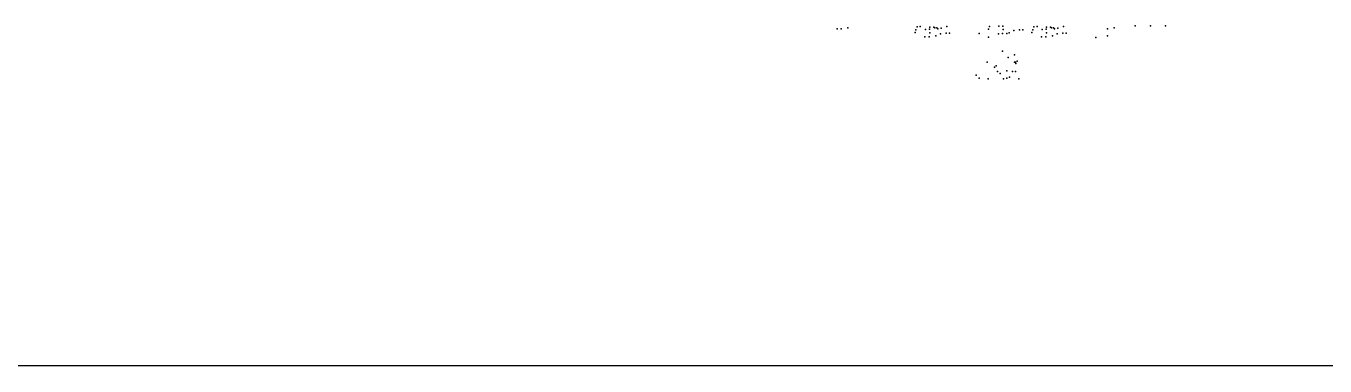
# Model space of a CAD drawing. Header units: millimetres. Extents: x 11966 to 133335, y 1756 to 88592.
# Drawn here: x 66269 to 84555, y 72590 to 77371 of the extents above; entities that cross this region are included whole.
import ezdxf

# ---------------------------------------------------------------- set-up
doc = ezdxf.new("R2010")
doc.units = ezdxf.units.MM
doc.layers.add('www.cad-blocks.net', color=7, linetype='Continuous')

# ---------------------------------------------------------------- blocks, each defined once
blk = doc.blocks.new('A$C30B31857')
at = {"color": 241}
for p in [(2.621, 0.738), (2.993, 0.735), (3.593, 0.736), (3.726, 0.74), (3.784, 0.743), (4.264, 0.738), (4.635, 0.735), (5.646, 0.744), (5.86, 0.744), (6.073, 0.744), (1.45, 0.702), (1.508, 0.704), (1.602, 0.717), (2.548, 0.654), (2.56, 0.691), (2.575, 0.731), (2.686, 0.589), (2.692, 0.695), (2.745, 0.592), (2.75, 0.698), (2.753, 0.649), (2.755, 0.727), (2.813, 0.729), (2.825, 0.716), (2.839, 0.604), (2.855, 0.717), (2.867, 0.703), (2.907, 0.634), (2.913, 0.711), (2.983, 0.644), (3.03, 0.645), (3.452, 0.639), (3.58, 0.587), (3.582, 0.699), (3.72, 0.634), (3.778, 0.637), (3.787, 0.694), (3.837, 0.639), (3.873, 0.649), (3.94, 0.679), (4.017, 0.689), (4.063, 0.69), (4.191, 0.654), (4.203, 0.691), (4.218, 0.731), (4.329, 0.589), (4.335, 0.695), (4.387, 0.592), (4.393, 0.698), (4.396, 0.649), (4.398, 0.727), (4.456, 0.729), (4.468, 0.716), (4.482, 0.604), (4.497, 0.717), (4.51, 0.703), (4.549, 0.634), (4.556, 0.711), (4.626, 0.644), (4.672, 0.645), (5.092, 0.582), (5.254, 0.604), (5.255, 0.704), (5.35, 0.717), (3.776, 0.39), (3.562, 0.234), (3.858, 0.301), (3.947, 0.338), (3.947, 0.234), (3.961, 0.233), (3.965, 0.217), (3.986, 0.249), (3.407, 0.052), (3.452, 0.008), (3.578, 0), (3.666, 0.165), (3.691, 0.181), (3.707, 0.104), (3.747, 0.076), (3.792, 0), (3.837, 0.113), (3.837, 0.008), (3.875, 0.024), (3.921, 0.104), (3.963, 0.104), (4.006, 0)]:
    blk.add_point(p, dxfattribs=at)
blk = doc.blocks.new('FORMAT')
at = {"layer": 'www.cad-blocks.net', "color": 155, "true_color": 0x546d8e}
blk.add_line((133335, 72590), (19424, 72590), dxfattribs=at)

msp = doc.modelspace()

# ---------------------------------------------------------------- block references
at = {"xscale": 1000, "yscale": 1000, "zscale": 1000}
msp.add_blockref('A$C30B31857', (76237, 76628), dxfattribs=at)
at = {"layer": 'www.cad-blocks.net'}
msp.add_blockref('FORMAT', (0, 0), dxfattribs=at)

doc.saveas('drawing.dxf')
